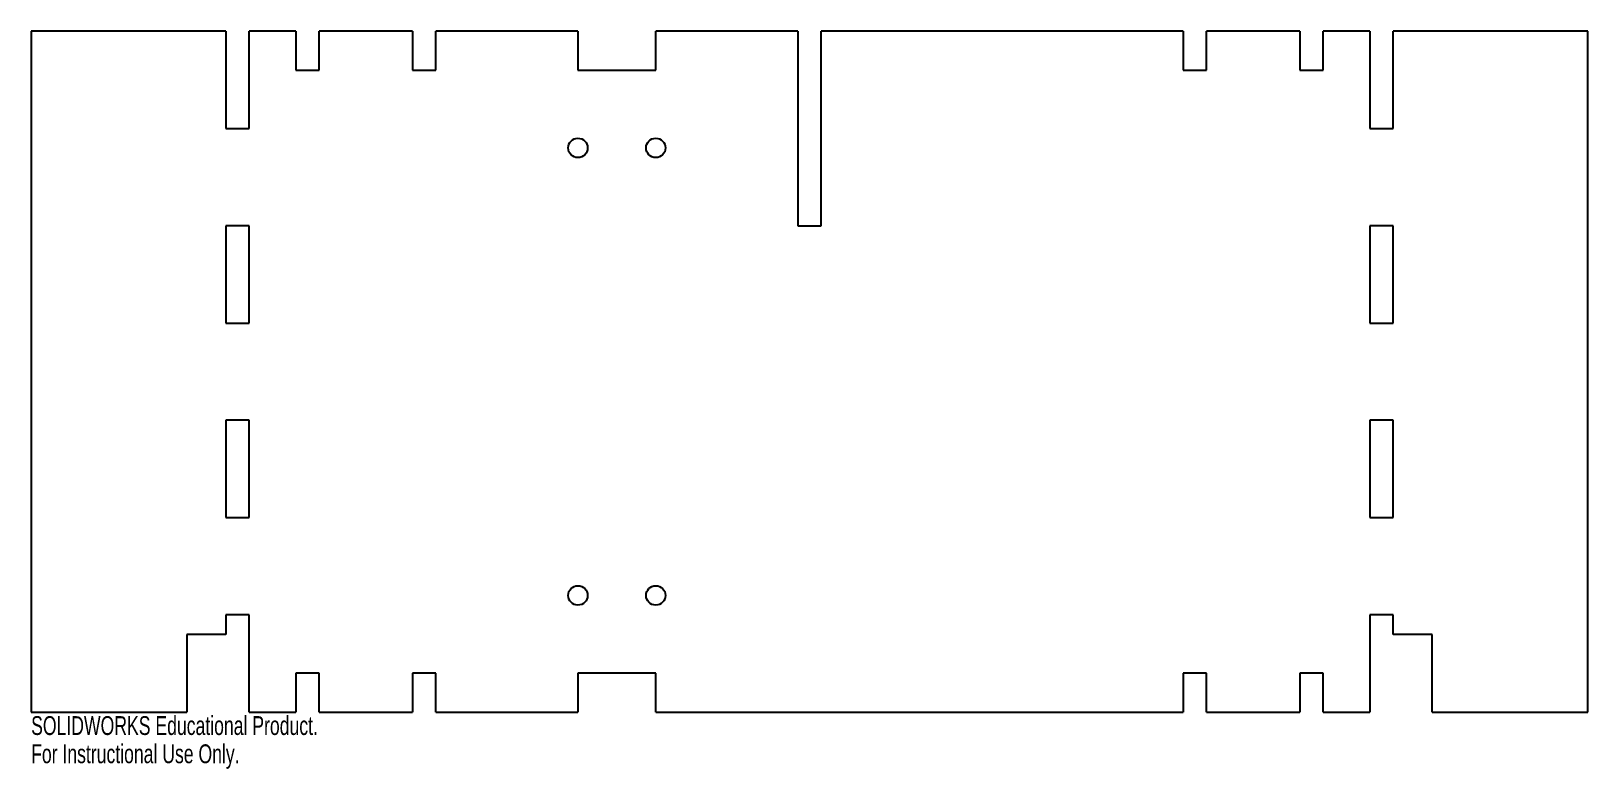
# Model space of a CAD drawing. Header units: millimetres. Extents: x -400 to 0, y -15 to 175.
import ezdxf

# ---------------------------------------------------------------- set-up
doc = ezdxf.new("R2010")
doc.units = ezdxf.units.MM
doc.styles.add('SLDTEXTSTYLE0', font='TXT', dxfattribs={"width": 0.7})

msp = doc.modelspace()

# ---------------------------------------------------------------- linework, layer by layer
at = {"color": 7, "linetype": 'Continuous', "lineweight": 25}
for p, q in [((-350, 175), (-400, 175)), ((-400, 175), (-400, 0)), ((-350, 175), (-350, 150)), ((-332, 175), (-344, 175)), ((-344, 150), (-344, 175)), ((-332, 175), (-332, 165)), ((-302, 175), (-326, 175)), ((-326, 165), (-326, 175)), ((-302, 175), (-302, 165)), ((-259.5, 175), (-296, 175)), ((-296, 165), (-296, 175)), ((-259.5, 175), (-259.5, 165)), ((-203, 175), (-239.5, 175)), ((-239.5, 165), (-239.5, 175)), ((-203, 175), (-203, 125)), ((-104, 175), (-197, 175)), ((-197, 125), (-197, 175)), ((-104, 175), (-104, 165)), ((-74, 175), (-98, 175)), ((-98, 165), (-98, 175)), ((-74, 175), (-74, 165)), ((-56, 175), (-68, 175)), ((-68, 165), (-68, 175)), ((-56, 175), (-56, 150)), ((0, 175), (-50, 175)), ((-50, 150), (-50, 175)), ((0, 0), (0, 175)), ((-332, 165), (-326, 165)), ((-302, 165), (-296, 165)), ((-259.5, 165), (-239.5, 165)), ((-104, 165), (-98, 165)), ((-74, 165), (-68, 165)), ((-350, 150), (-344, 150)), ((-56, 150), (-50, 150)), ((-350, 125), (-350, 100)), ((-344, 125), (-350, 125)), ((-344, 100), (-344, 125)), ((-203, 125), (-197, 125)), ((-56, 125), (-56, 100)), ((-50, 125), (-56, 125)), ((-50, 100), (-50, 125)), ((-350, 100), (-344, 100)), ((-56, 100), (-50, 100)), ((-350, 75), (-350, 50)), ((-344, 75), (-350, 75)), ((-344, 50), (-344, 75)), ((-56, 75), (-56, 50)), ((-50, 75), (-56, 75)), ((-50, 50), (-50, 75)), ((-350, 50), (-344, 50)), ((-56, 50), (-50, 50)), ((-350, 25), (-350, 20)), ((-344, 25), (-350, 25)), ((-344, 0), (-344, 25)), ((-56, 25), (-56, 0)), ((-50, 25), (-56, 25)), ((-50, 20), (-50, 25)), ((-360, 20), (-360, 0)), ((-350, 20), (-360, 20)), ((-40, 20), (-50, 20)), ((-40, 0), (-40, 20)), ((-332, 10), (-332, 0)), ((-326, 10), (-332, 10)), ((-326, 0), (-326, 10)), ((-302, 10), (-302, 0)), ((-296, 10), (-302, 10)), ((-296, 0), (-296, 10)), ((-259.5, 10), (-259.5, 0)), ((-239.5, 10), (-259.5, 10)), ((-239.5, 0), (-239.5, 10)), ((-104, 10), (-104, 0)), ((-98, 10), (-104, 10)), ((-98, 0), (-98, 10)), ((-74, 10), (-74, 0)), ((-68, 10), (-74, 10)), ((-68, 0), (-68, 10)), ((-400, 0), (-360, 0)), ((-344, 0), (-332, 0)), ((-326, 0), (-302, 0)), ((-296, 0), (-259.5, 0)), ((-239.5, 0), (-104, 0)), ((-98, 0), (-74, 0)), ((-68, 0), (-56, 0)), ((-40, 0), (0, 0))]:
    msp.add_line(p, q, dxfattribs=at)
for centre in [(-259.5, 145), (-239.5, 145), (-259.5, 30), (-239.5, 30)]:
    msp.add_circle(centre, 2.5, dxfattribs=at)

# ---------------------------------------------------------------- texts
at = {"color": 7, "linetype": 'Continuous', "char_height": 4.8336, "attachment_point": 1, "style": 'SLDTEXTSTYLE0'}
for s, insert in [('SOLIDWORKS Educational Product.', (-400, -1.02)), ('For Instructional Use Only.', (-400, -8.27))]:
    msp.add_mtext(s, dxfattribs=dict(at, insert=insert))

doc.saveas('drawing.dxf')
